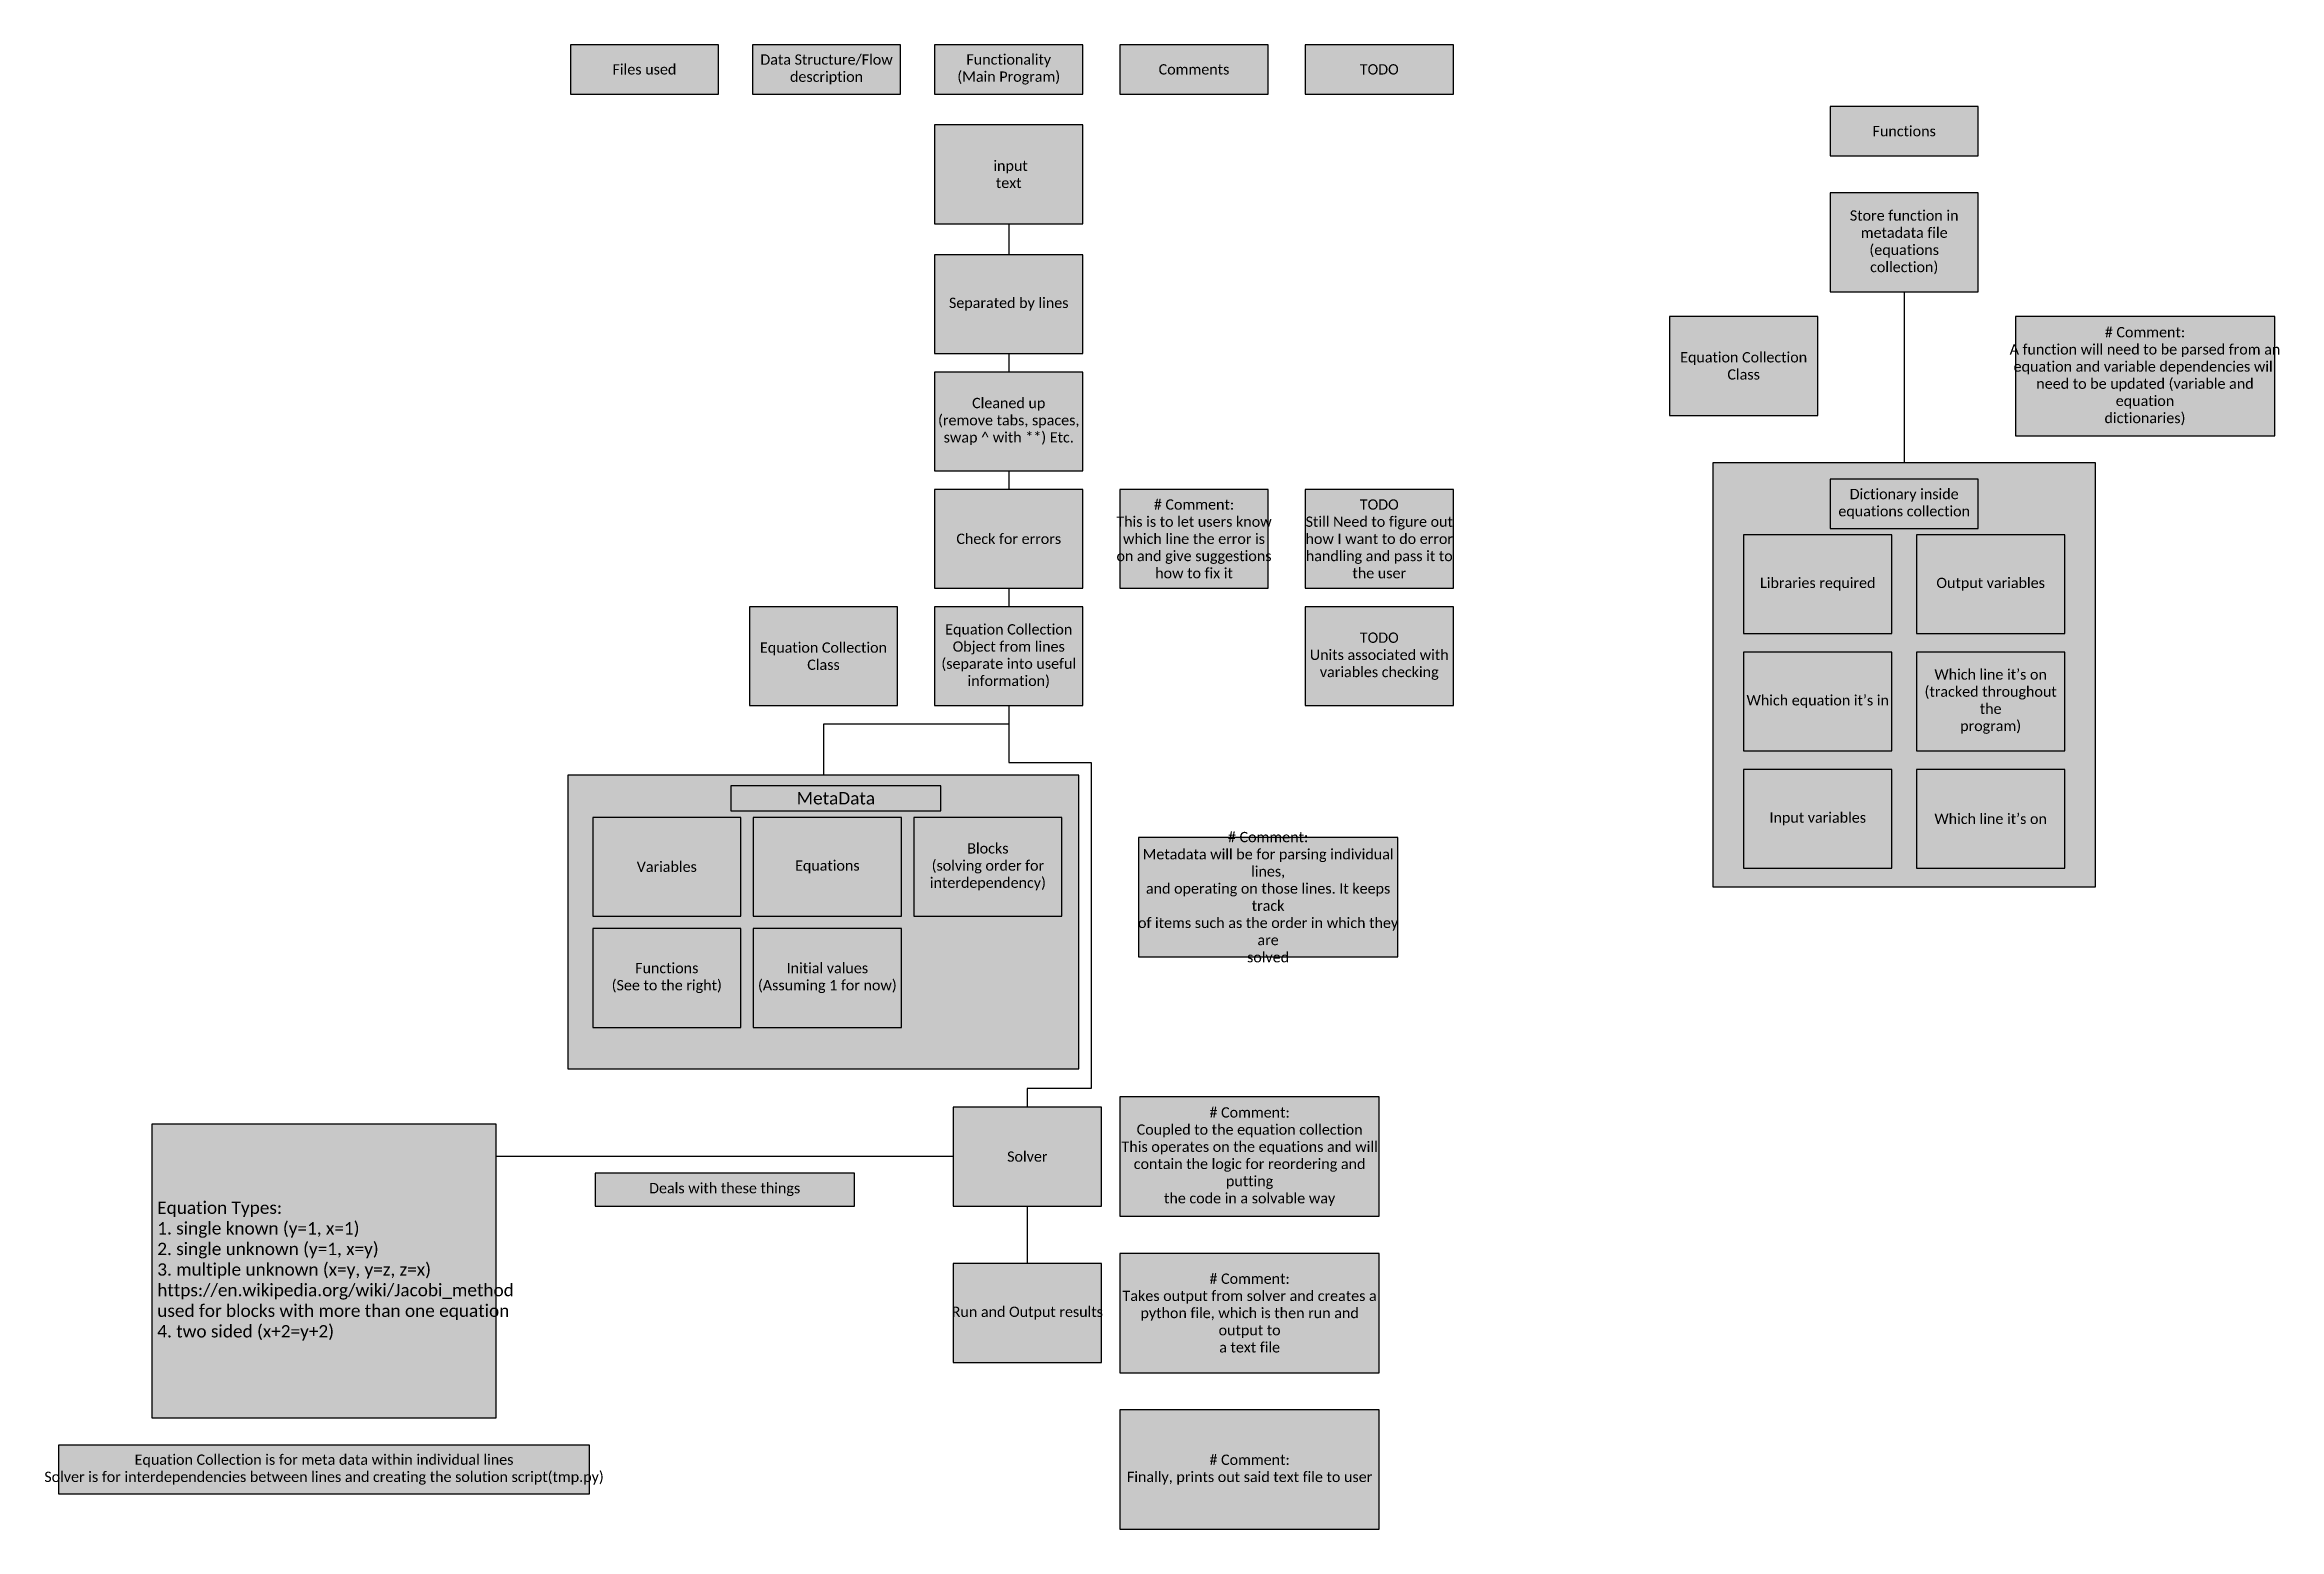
# Model space of a CAD drawing. Extents: x -0.1 to 22.5, y 0.1 to 15.1.
import ezdxf

# ---------------------------------------------------------------- set-up
doc = ezdxf.new("R2010")
doc.units = 0
doc.header["$MEASUREMENT"] = 0
doc.layers.get('0').update_dxf_attribs({"linetype": 'CONTINUOUS'})
doc.layers.add('CONNECTOR', color=7, linetype='CONTINUOUS')
doc.styles.get("Standard").update_dxf_attribs({"font": 'txt.shx'})

msp = doc.modelspace()

# ---------------------------------------------------------------- hatches: boundary and pattern name
for color, points in [(73, [(5.223, 14.595), (6.723, 14.595), (6.723, 15.095), (5.223, 15.095)]), (73, [(7.066, 14.595), (8.566, 14.595), (8.566, 15.095), (7.066, 15.095)]), (73, [(8.91, 14.595), (10.41, 14.595), (10.41, 15.095), (8.91, 15.095)]), (73, [(10.785, 14.595), (12.285, 14.595), (12.285, 15.095), (10.785, 15.095)]), (73, [(12.66, 14.595), (14.16, 14.595), (14.16, 15.095), (12.66, 15.095)]), (133, [(8.91, 13.283), (10.41, 13.283), (10.41, 14.283), (8.91, 14.283)]), (133, [(17.973, 13.97), (19.473, 13.97), (19.473, 14.47), (17.973, 14.47)]), (133, [(17.973, 12.595), (19.473, 12.595), (19.473, 13.595), (17.973, 13.595)]), (133, [(8.91, 11.97), (10.41, 11.97), (10.41, 12.97), (8.91, 12.97)]), (24, [(16.348, 11.345), (17.848, 11.345), (17.848, 12.345), (16.348, 12.345)]), (30, [(19.848, 11.137), (22.473, 11.137), (22.473, 12.345), (19.848, 12.345)]), (133, [(8.91, 10.783), (10.41, 10.783), (10.41, 11.783), (8.91, 11.783)]), (41, [(16.785, 6.574), (20.66, 6.574), (20.66, 10.866), (16.785, 10.866)]), (133, [(17.973, 10.199), (19.473, 10.199), (19.473, 10.699), (17.973, 10.699)]), (133, [(8.91, 9.595), (10.41, 9.595), (10.41, 10.595), (8.91, 10.595)]), (30, [(10.785, 9.595), (12.285, 9.595), (12.285, 10.595), (10.785, 10.595)]), (30, [(12.66, 9.595), (14.16, 9.595), (14.16, 10.595), (12.66, 10.595)]), (133, [(17.098, 9.137), (18.598, 9.137), (18.598, 10.137), (17.098, 10.137)]), (133, [(18.848, 9.137), (20.348, 9.137), (20.348, 10.137), (18.848, 10.137)]), (24, [(7.035, 8.408), (8.535, 8.408), (8.535, 9.408), (7.035, 9.408)]), (133, [(8.91, 8.408), (10.41, 8.408), (10.41, 9.408), (8.91, 9.408)]), (30, [(12.66, 8.408), (14.16, 8.408), (14.16, 9.408), (12.66, 9.408)]), (133, [(17.098, 7.949), (18.598, 7.949), (18.598, 8.949), (17.098, 8.949)]), (133, [(18.848, 7.949), (20.348, 7.949), (20.348, 8.949), (18.848, 8.949)]), (41, [(5.199, 4.734), (10.371, 4.734), (10.371, 7.706), (5.199, 7.706)]), (133, [(17.098, 6.762), (18.598, 6.762), (18.598, 7.762), (17.098, 7.762)]), (133, [(18.848, 6.762), (20.348, 6.762), (20.348, 7.762), (18.848, 7.762)]), (133, [(6.848, 7.345), (8.973, 7.345), (8.973, 7.595), (6.848, 7.595)]), (133, [(5.449, 6.277), (6.949, 6.277), (6.949, 7.277), (5.449, 7.277)]), (133, [(7.074, 6.277), (8.574, 6.277), (8.574, 7.277), (7.074, 7.277)]), (133, [(8.699, 6.277), (10.199, 6.277), (10.199, 7.277), (8.699, 7.277)]), (30, [(10.973, 5.866), (13.598, 5.866), (13.598, 7.074), (10.973, 7.074)]), (133, [(5.449, 5.152), (6.949, 5.152), (6.949, 6.152), (5.449, 6.152)]), (133, [(7.074, 5.152), (8.574, 5.152), (8.574, 6.152), (7.074, 6.152)]), (133, [(9.098, 3.345), (10.598, 3.345), (10.598, 4.345), (9.098, 4.345)]), (30, [(10.785, 3.241), (13.41, 3.241), (13.41, 4.449), (10.785, 4.449)]), (133, [(0.987, 1.201), (4.473, 1.201), (4.473, 4.173), (0.987, 4.173)]), (153, [(5.473, 3.345), (8.098, 3.345), (8.098, 3.678), (5.473, 3.678)]), (133, [(9.098, 1.762), (10.598, 1.762), (10.598, 2.762), (9.098, 2.762)]), (30, [(10.785, 1.658), (13.41, 1.658), (13.41, 2.866), (10.785, 2.866)]), (30, [(10.785, 0.074), (13.41, 0.074), (13.41, 1.283), (10.785, 1.283)]), (153, [(0.042, 0.432), (5.417, 0.432), (5.417, 0.924), (0.042, 0.924)])]:
    msp.add_hatch(color=color).paths.add_polyline_path(points)

# ---------------------------------------------------------------- linework, layer by layer
at = {"color": 75, "linetype": 'CONTINUOUS'}
for points in [[(5.223, 14.595), (6.723, 14.595), (6.723, 15.095), (5.223, 15.095)], [(7.066, 14.595), (8.566, 14.595), (8.566, 15.095), (7.066, 15.095)], [(8.91, 14.595), (10.41, 14.595), (10.41, 15.095), (8.91, 15.095)], [(10.785, 14.595), (12.285, 14.595), (12.285, 15.095), (10.785, 15.095)], [(12.66, 14.595), (14.16, 14.595), (14.16, 15.095), (12.66, 15.095)]]:
    msp.add_lwpolyline(points, close=True, dxfattribs=at)
at = {"color": 253, "linetype": 'CONTINUOUS'}
for points in [[(8.91, 13.283), (10.41, 13.283), (10.41, 14.283), (8.91, 14.283)], [(17.973, 13.97), (19.473, 13.97), (19.473, 14.47), (17.973, 14.47)], [(17.973, 12.595), (19.473, 12.595), (19.473, 13.595), (17.973, 13.595)], [(8.91, 11.97), (10.41, 11.97), (10.41, 12.97), (8.91, 12.97)], [(16.348, 11.345), (17.848, 11.345), (17.848, 12.345), (16.348, 12.345)], [(19.848, 11.137), (22.473, 11.137), (22.473, 12.345), (19.848, 12.345)], [(8.91, 10.783), (10.41, 10.783), (10.41, 11.783), (8.91, 11.783)], [(17.973, 10.199), (19.473, 10.199), (19.473, 10.699), (17.973, 10.699)], [(8.91, 9.595), (10.41, 9.595), (10.41, 10.595), (8.91, 10.595)], [(10.785, 9.595), (12.285, 9.595), (12.285, 10.595), (10.785, 10.595)], [(12.66, 9.595), (14.16, 9.595), (14.16, 10.595), (12.66, 10.595)], [(17.098, 9.137), (18.598, 9.137), (18.598, 10.137), (17.098, 10.137)], [(18.848, 9.137), (20.348, 9.137), (20.348, 10.137), (18.848, 10.137)], [(7.035, 8.408), (8.535, 8.408), (8.535, 9.408), (7.035, 9.408)], [(8.91, 8.408), (10.41, 8.408), (10.41, 9.408), (8.91, 9.408)], [(12.66, 8.408), (14.16, 8.408), (14.16, 9.408), (12.66, 9.408)], [(17.098, 7.949), (18.598, 7.949), (18.598, 8.949), (17.098, 8.949)], [(18.848, 7.949), (20.348, 7.949), (20.348, 8.949), (18.848, 8.949)], [(17.098, 6.762), (18.598, 6.762), (18.598, 7.762), (17.098, 7.762)], [(18.848, 6.762), (20.348, 6.762), (20.348, 7.762), (18.848, 7.762)], [(6.848, 7.345), (8.973, 7.345), (8.973, 7.595), (6.848, 7.595)], [(5.449, 6.277), (6.949, 6.277), (6.949, 7.277), (5.449, 7.277)], [(7.074, 6.277), (8.574, 6.277), (8.574, 7.277), (7.074, 7.277)], [(8.699, 6.277), (10.199, 6.277), (10.199, 7.277), (8.699, 7.277)], [(10.973, 5.866), (13.598, 5.866), (13.598, 7.074), (10.973, 7.074)], [(5.449, 5.152), (6.949, 5.152), (6.949, 6.152), (5.449, 6.152)], [(7.074, 5.152), (8.574, 5.152), (8.574, 6.152), (7.074, 6.152)], [(9.098, 3.345), (10.598, 3.345), (10.598, 4.345), (9.098, 4.345)], [(10.785, 3.241), (13.41, 3.241), (13.41, 4.449), (10.785, 4.449)], [(0.987, 1.201), (4.473, 1.201), (4.473, 4.173), (0.987, 4.173)], [(5.473, 3.345), (8.098, 3.345), (8.098, 3.678), (5.473, 3.678)], [(9.098, 1.762), (10.598, 1.762), (10.598, 2.762), (9.098, 2.762)], [(10.785, 1.658), (13.41, 1.658), (13.41, 2.866), (10.785, 2.866)], [(10.785, 0.074), (13.41, 0.074), (13.41, 1.283), (10.785, 1.283)], [(0.042, 0.432), (5.417, 0.432), (5.417, 0.924), (0.042, 0.924)]]:
    msp.add_lwpolyline(points, close=True, dxfattribs=at)
at = {"color": 254, "linetype": 'CONTINUOUS'}
msp.add_lwpolyline([(16.785, 6.574), (20.66, 6.574), (20.66, 10.866), (16.785, 10.866)], close=True, dxfattribs=at)
at = {"color": 143, "linetype": 'CONTINUOUS'}
msp.add_lwpolyline([(5.199, 4.734), (10.371, 4.734), (10.371, 7.706), (5.199, 7.706)], close=True, dxfattribs=at)
at = {"layer": 'CONNECTOR', "linetype": 'CONTINUOUS'}
for p, q in [((9.66, 13.283), (9.66, 12.97)), ((18.723, 12.595), (18.723, 10.866)), ((9.66, 11.97), (9.66, 11.783)), ((9.66, 10.783), (9.66, 10.595)), ((9.66, 9.595), (9.66, 9.408)), ((9.098, 3.845), (4.473, 3.845)), ((9.848, 3.345), (9.848, 2.762))]:
    msp.add_line(p, q, dxfattribs=at)
for points in [[(9.66, 8.408), (9.66, 8.22), (7.785, 8.22), (7.785, 7.706)], [(9.66, 8.408), (9.66, 7.831), (10.496, 7.831), (10.496, 4.533), (9.848, 4.533), (9.848, 4.345)]]:
    msp.add_lwpolyline(points, dxfattribs=at)

# ---------------------------------------------------------------- texts
for s, insert, char_height, width, attachment_point in [('\\C7;\\fCalibri|b0|i0|;\\H0.10416698455811;Data Structure/Flow \\Pdescription', (7.816, 14.845), 0.10417, 1.5, 5), ('\\C7;\\fCalibri|b0|i0|;\\H0.10416698455811;Functionality\\P(Main Program)', (9.66, 14.845), 0.10417, 1.5, 5), ('\\C7;\\fCalibri|b0|i0|;\\H0.10416698455811;Files used', (5.973, 14.845), 0.10417, 1.5, 5), ('\\C7;\\fCalibri|b0|i0|;\\H0.10416698455811;Comments', (11.535, 14.845), 0.10417, 1.5, 5), ('\\C7;\\fCalibri|b0|i0|;\\H0.10416698455811;TODO', (13.41, 14.845), 0.10417, 1.5, 5), ('\\C7;\\fCalibri|b0|i0|;\\H0.10416698455811;Functions', (18.723, 14.22), 0.10417, 1.5, 5), ('\\C7;\\fCalibri|b0|i0|;\\H0.10416698455811; input \\Ptext', (9.66, 13.783), 0.10417, 1.5, 5), ('\\C7;\\fCalibri|b0|i0|;\\H0.10416698455811;Store function in \\Pmetadata file (equations \\Pcollection)\\P', (18.723, 13.095), 0.10417, 1.5, 5), ('\\C7;\\fCalibri|b0|i0|;\\H0.10416698455811;Separated by lines', (9.66, 12.47), 0.10417, 1.5, 5), ('\\C7;\\fCalibri|b0|i0|;\\H0.10416698455811;# Comment:\\PA function will need to be parsed from an \\Pequation and variable dependencies will \\Pneed to be updated (variable and equation \\Pdictionaries)', (21.16, 11.741), 0.10417, 2.625, 5), ('\\C7;\\fCalibri|b0|i0|;\\H0.10416698455811;Equation Collection \\PClass', (17.098, 11.845), 0.10417, 1.5, 5), ('\\C7;\\fCalibri|b0|i0|;\\H0.10416698455811;Cleaned up\\P(remove tabs, spaces, \\Pswap ^  with **) Etc. ', (9.66, 11.283), 0.10417, 1.5, 5), ('\\C7;\\fCalibri|b0|i0|;\\H0.10416698455811;# Comment:\\PThis is to let users know \\Pwhich line the error is \\Pon and give suggestions \\Phow to fix it', (11.535, 10.095), 0.10417, 1.5, 5), ('\\C7;\\fCalibri|b0|i0|;\\H0.10416698455811;TODO \\PStill Need to figure out \\Phow I want to do error \\Phandling and pass it to \\Pthe user', (13.41, 10.095), 0.10417, 1.5, 5), ('\\C7;\\fCalibri|b0|i0|;\\H0.10416698455811;Dictionary inside \\Pequations collection', (18.723, 10.449), 0.10417, 1.5, 5), ('\\C7;\\fCalibri|b0|i0|;\\H0.10416698455811;Check for errors\\P', (9.66, 10.095), 0.10417, 1.5, 5), ('\\C7;\\fCalibri|b0|i0|;\\H0.10416698455811;Libraries required', (17.848, 9.637), 0.10417, 1.5, 5), ('\\C7;\\fCalibri|b0|i0|;\\H0.10416698455811;Output variables', (19.598, 9.637), 0.10417, 1.5, 5), ('\\C7;\\fCalibri|b0|i0|;\\H0.10416698455811;Equation Collection \\PClass', (7.785, 8.908), 0.10417, 1.5, 5), ('\\C7;\\fCalibri|b0|i0|;\\H0.10416698455811;Equation Collection \\PObject from lines \\P(separate into useful \\Pinformation)', (9.66, 8.908), 0.10417, 1.5, 5), ('\\C7;\\fCalibri|b0|i0|;\\H0.10416698455811;TODO\\PUnits associated with \\Pvariables checking', (13.41, 8.908), 0.10417, 1.5, 5), ('\\C7;\\fCalibri|b0|i0|;\\H0.10416698455811;Which line it’s on \\P(tracked throughout the \\Pprogram)', (19.598, 8.449), 0.10417, 1.5, 5), ('\\C7;\\fCalibri|b0|i0|;\\H0.10416698455811;Which equation it’s in', (17.848, 8.449), 0.10417, 1.5, 5), ('\\C7;\\fCalibri|b0|i0|;\\H0.12500095367432;MetaData', (7.91, 7.47), 0.125, 2.125, 5), ('\\C7;\\fCalibri|b0|i0|;\\H0.10416698455811;Input variables', (17.848, 7.262), 0.10417, 1.5, 5), ('\\C7;\\fCalibri|b0|i0|;\\H0.10416698455811;Which line it’s on', (19.598, 7.262), 0.10417, 1.5, 5), ('\\C7;\\fCalibri|b0|i0|;\\H0.10416698455811;Blocks\\P(solving order for \\Pinterdependency)', (9.449, 6.777), 0.10417, 1.5, 5), ('\\C7;\\fCalibri|b0|i0|;\\H0.10416698455811;# Comment:\\PMetadata will be for parsing individual lines, \\Pand operating on those lines. It keeps track \\Pof items such as the order in which they are \\Psolved', (12.285, 6.47), 0.10417, 2.625, 5), ('\\C7;\\fCalibri|b0|i0|;\\H0.10416698455811;Variables', (6.199, 6.777), 0.10417, 1.5, 5), ('\\C7;\\fCalibri|b0|i0|;\\H0.10416698455811;Equations', (7.824, 6.777), 0.10417, 1.5, 5), ('\\C7;\\fCalibri|b0|i0|;\\H0.10416698455811;Functions\\P(See to the right)', (6.199, 5.652), 0.10417, 1.5, 5), ('\\C7;\\fCalibri|b0|i0|;\\H0.10416698455811;Initial values\\P(Assuming 1 for now)', (7.824, 5.652), 0.10417, 1.5, 5), ('\\C7;\\fCalibri|b0|i0|;\\H0.10416698455811;# Comment:\\PCoupled to the equation collection\\PThis operates on the equations and will \\Pcontain the logic for reordering and putting \\Pthe code in a solvable way\\P', (12.098, 3.845), 0.10417, 2.625, 5), ('\\C7;\\fCalibri|b0|i0|;\\H0.10416698455811;Solver\\P', (9.848, 3.845), 0.10417, 1.5, 5), ('\\C7;\\fCalibri|b0|i0|;\\H0.12500095367432;Equation Types:\\P1. single known (y=1, x=1)\\P2. single unknown (y=1, x=y)\\P3. multiple unknown (x=y, y=z, z=x)\\Phttps://en.wikipedia.org/wiki/Jacobi_method \\Pused for blocks with more than one equation\\P4. two sided (x+2=y+2)', (1.042, 2.687), 0.125, 3.48603, 4), ('\\C7;\\fCalibri|b0|i0|;\\H0.10416698455811;Deals with these things', (6.785, 3.512), 0.10417, 2.625, 5), ('\\C7;\\fCalibri|b0|i0|;\\H0.10416698455811;# Comment:\\PTakes output from solver and creates a \\Ppython file, which is then run and output to \\Pa text file', (12.098, 2.262), 0.10417, 2.625, 5), ('\\C7;\\fCalibri|b0|i0|;\\H0.10416698455811;Run and Output results', (9.848, 2.262), 0.10417, 1.5, 5), ('\\C7;\\fCalibri|b0|i0|;\\H0.10416698455811;Equation Collection is for meta data within individual lines\\PSolver is for interdependencies between lines and creating the solution script(tmp.py)', (2.73, 0.678), 0.10417, 5.375, 5), ('\\C7;\\fCalibri|b0|i0|;\\H0.10416698455811;# Comment:\\PFinally, prints out said text file to user', (12.098, 0.678), 0.10417, 2.625, 5)]:
    msp.add_mtext(s, dxfattribs=dict(insert=insert, char_height=char_height, width=width, attachment_point=attachment_point))

doc.saveas('drawing.dxf')
